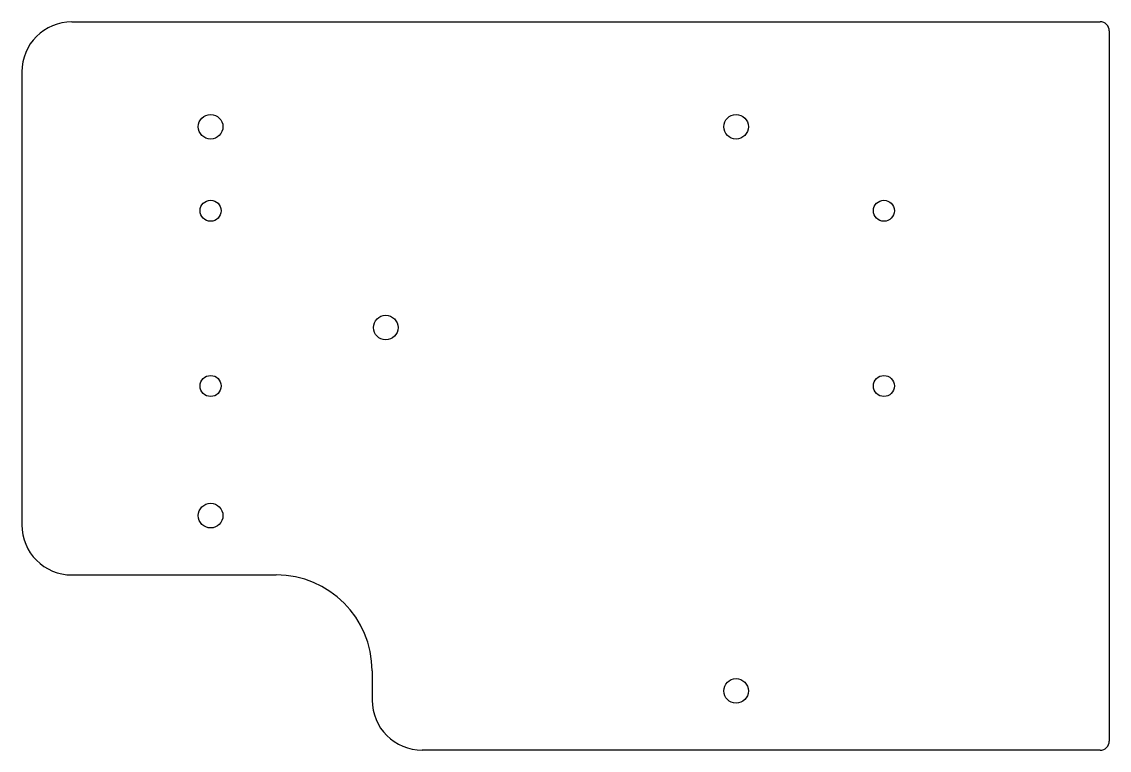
# Model space of a CAD drawing. Extents: x -2 to 118, y -78 to 2.
import ezdxf

# ---------------------------------------------------------------- set-up
doc = ezdxf.new("R2010")
doc.units = 0
doc.layers.add('VISIBLE', color=7, linetype='CONTINUOUS')

msp = doc.modelspace()

# ---------------------------------------------------------------- linework, layer by layer
at = {"layer": 'VISIBLE'}
for p, q in [((4, 1.5), (116.7, 1.5)), ((117.7, 0.5), (117.7, -77.3)), ((-1.5, -4), (-1.5, -53.6)), ((4, -59.1), (26.4, -59.1)), ((36.9, -69.6), (36.9, -72.8)), ((116.7, -78.3), (42.4, -78.3))]:
    msp.add_line(p, q, dxfattribs=at)
for centre, radius in [((19.2, -10), 1.35), ((76.8, -10), 1.35), ((19.2, -19.2), 1.15), ((93, -19.2), 1.15), ((38.4, -32), 1.35), ((19.2, -38.4), 1.15), ((93, -38.4), 1.15), ((19.2, -52.6), 1.35), ((76.8, -71.8), 1.35)]:
    msp.add_circle(centre, radius, dxfattribs=at)
for centre, radius, start, end in [((4, -4), 5.5, 90, 180), ((116.7, 0.5), 1, 0, 90), ((4, -53.6), 5.5, 180, 270), ((26.4, -69.6), 10.5, 0, 90), ((42.4, -72.8), 5.5, 180, 270), ((116.7, -77.3), 1, 270, 0)]:
    msp.add_arc(centre, radius, start, end, dxfattribs=at)

doc.saveas('drawing.dxf')
